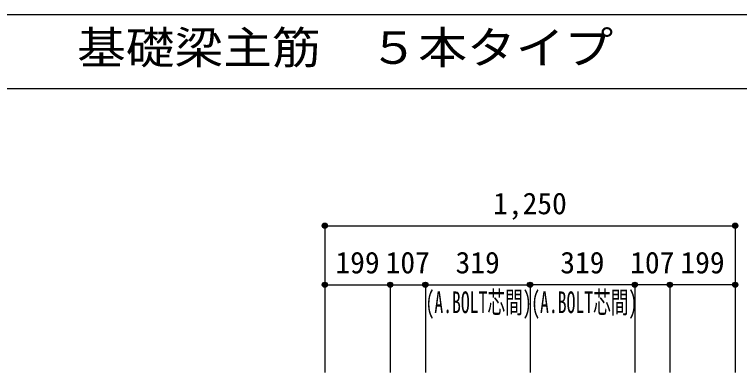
# Model space of a CAD drawing. Units: millimetres at full size, sheet at 1:30. Extents: x -5973 to 5954, y -4195 to 4201.
# Drawn here: x -1018 to 1190, y 3111 to 4201 of the extents above; entities that cross this region are included whole.
import ezdxf
from ezdxf.enums import TextEntityAlignment as Align

# ---------------------------------------------------------------- set-up
doc = ezdxf.new("R2010")
doc.units = ezdxf.units.MM
doc.header["$LTSCALE"] = 30
doc.header["$PDMODE"] = 32
doc.header["$PDSIZE"] = 15
for name, color, linetype in [('0-7_文字', 4, 'Continuous'), ('0-D_寸法', 4, 'Continuous'), ('6-7_文字', 7, 'Continuous'), ('F-0_枠', 6, 'Continuous')]:
    doc.layers.add(name, color=color, linetype=linetype)
doc.styles.add('ＭＳ ゴシック', font='')
doc.styles.get('ＭＳ ゴシック').set_extended_font_data('MS Gothic')

msp = doc.modelspace()

# ---------------------------------------------------------------- linework, layer by layer
at = {"layer": '0-D_寸法'}
for p, q in [((-72.56, 3558.07), (-72.56, 3378.07)), ((-72.56, 3558.07), (1177.44, 3558.07)), ((-72.56, 3558.07), (1177.44, 3558.07)), ((1177.44, 3558.07), (1177.44, 3111.03)), ((-72.56, 3378.07), (126.44, 3378.07)), ((-72.56, 3378.07), (-72.56, 3111.03)), ((126.44, 3378.07), (126.44, 3111.03)), ((126.44, 3378.07), (233.44, 3378.07)), ((233.44, 3378.07), (233.44, 3111.03)), ((233.44, 3378.07), (552.44, 3378.07)), ((871.44, 3378.07), (552.44, 3378.07)), ((552.44, 3378.07), (552.44, 3111.03)), ((978.44, 3378.07), (871.44, 3378.07)), ((871.44, 3378.07), (871.44, 3111.03)), ((1177.44, 3378.07), (978.44, 3378.07)), ((978.44, 3378.07), (978.44, 3111.03)), ((1177.44, 3378.07), (1177.44, 3111.03))]:
    msp.add_line(p, q, dxfattribs=at)
for centre, radius in [((-72.56, 3558.07), 8), ((-72.56, 3558.07), 7.2), ((-72.56, 3558.07), 6.4), ((-72.56, 3558.07), 5.6), ((-72.56, 3558.07), 4.8), ((-72.56, 3558.07), 4), ((-72.56, 3558.07), 3.2), ((-72.56, 3558.07), 2.4), ((-72.56, 3558.07), 1.6), ((-72.56, 3558.07), 0.8), ((1177.44, 3558.07), 8), ((1177.44, 3558.07), 7.2), ((1177.44, 3558.07), 6.4), ((1177.44, 3558.07), 5.6), ((1177.44, 3558.07), 4.8), ((1177.44, 3558.07), 4), ((1177.44, 3558.07), 3.2), ((1177.44, 3558.07), 2.4), ((1177.44, 3558.07), 1.6), ((1177.44, 3558.07), 0.8), ((-72.56, 3378.07), 8), ((-72.56, 3378.07), 7.2), ((-72.56, 3378.07), 6.4), ((-72.56, 3378.07), 5.6), ((-72.56, 3378.07), 4.8), ((-72.56, 3378.07), 4), ((-72.56, 3378.07), 3.2), ((-72.56, 3378.07), 2.4), ((-72.56, 3378.07), 1.6), ((126.44, 3378.07), 8), ((126.44, 3378.07), 7.2), ((126.44, 3378.07), 6.4), ((126.44, 3378.07), 5.6), ((126.44, 3378.07), 4.8), ((126.44, 3378.07), 4), ((126.44, 3378.07), 3.2), ((126.44, 3378.07), 2.4), ((126.44, 3378.07), 1.6), ((233.44, 3378.07), 8), ((233.44, 3378.07), 7.2), ((233.44, 3378.07), 6.4), ((233.44, 3378.07), 5.6), ((233.44, 3378.07), 4.8), ((233.44, 3378.07), 4), ((233.44, 3378.07), 3.2), ((233.44, 3378.07), 2.4), ((233.44, 3378.07), 1.6), ((552.44, 3378.07), 8), ((552.44, 3378.07), 7.2), ((552.44, 3378.07), 6.4), ((552.44, 3378.07), 5.6), ((552.44, 3378.07), 4.8), ((552.44, 3378.07), 4), ((552.44, 3378.07), 3.2), ((552.44, 3378.07), 2.4), ((552.44, 3378.07), 1.6), ((871.44, 3378.07), 8), ((871.44, 3378.07), 7.2), ((871.44, 3378.07), 6.4), ((871.44, 3378.07), 5.6), ((871.44, 3378.07), 4.8), ((871.44, 3378.07), 4), ((871.44, 3378.07), 3.2), ((871.44, 3378.07), 2.4), ((871.44, 3378.07), 1.6), ((978.44, 3378.07), 8), ((978.44, 3378.07), 7.2), ((978.44, 3378.07), 6.4), ((978.44, 3378.07), 5.6), ((978.44, 3378.07), 4.8), ((978.44, 3378.07), 4), ((978.44, 3378.07), 3.2), ((978.44, 3378.07), 2.4), ((978.44, 3378.07), 1.6), ((1177.44, 3378.07), 8), ((1177.44, 3378.07), 7.2), ((1177.44, 3378.07), 6.4), ((1177.44, 3378.07), 5.6), ((1177.44, 3378.07), 4.8), ((1177.44, 3378.07), 4), ((1177.44, 3378.07), 3.2), ((1177.44, 3378.07), 2.4), ((1177.44, 3378.07), 1.6), ((-72.56, 3378.07), 0.8), ((126.44, 3378.07), 0.8), ((233.44, 3378.07), 0.8), ((552.44, 3378.07), 0.8), ((871.44, 3378.07), 0.8), ((978.44, 3378.07), 0.8), ((1177.44, 3378.07), 0.8)]:
    msp.add_circle(centre, radius, dxfattribs=at)
at = {"layer": '0-D_寸法', "color": 7}
for p in [(-72.56, 3558.07), (-72.56, 3558.07), (1177.44, 3558.07), (-72.56, 3378.07), (126.44, 3378.07), (233.44, 3378.07), (552.44, 3378.07), (871.44, 3378.07), (978.44, 3378.07), (1177.44, 3378.07)]:
    msp.add_point(p, dxfattribs=at)
at = {"layer": 'F-0_枠'}
msp.add_line((-5972.88, 4201.15), (5954.1, 4201.15), dxfattribs=at)
at = {"layer": 'F-0_枠', "color": 2}
msp.add_line((-5972.88, 3976.15), (3723.6, 3976.15), dxfattribs=at)

# ---------------------------------------------------------------- texts
at = {"layer": '0-7_文字', "style": 'ＭＳ ゴシック', "width": 0.6}
for p in [(233.94, 3271.98), (555.93, 3271.98)]:
    msp.add_text('(A.BOLT芯間)', height=65.98, dxfattribs=at).set_placement(p, align=Align.BOTTOM_LEFT)
at = {"layer": '0-D_寸法', "style": 'ＭＳ ゴシック'}
for s, p in [('1,250', (439.94, 3573.07)), ('199', (-40.56, 3393.07)), ('107', (112.44, 3393.07)), ('319', (325.44, 3393.07)), ('319', (644.44, 3393.07)), ('107', (857.44, 3393.07)), ('199', (1010.44, 3393.07))]:
    msp.add_text(s, height=65.98, dxfattribs=at).set_placement(p, align=Align.BOTTOM_LEFT)
at = {"layer": '6-7_文字', "color": 2, "style": 'ＭＳ ゴシック', "width": 1.1}
msp.add_text('\u3000\u3000基礎梁主筋\u3000５本タイプ', height=98.97, dxfattribs=at).set_placement((-1124.64, 4021.15), align=Align.BOTTOM_LEFT)

doc.saveas('drawing.dxf')
